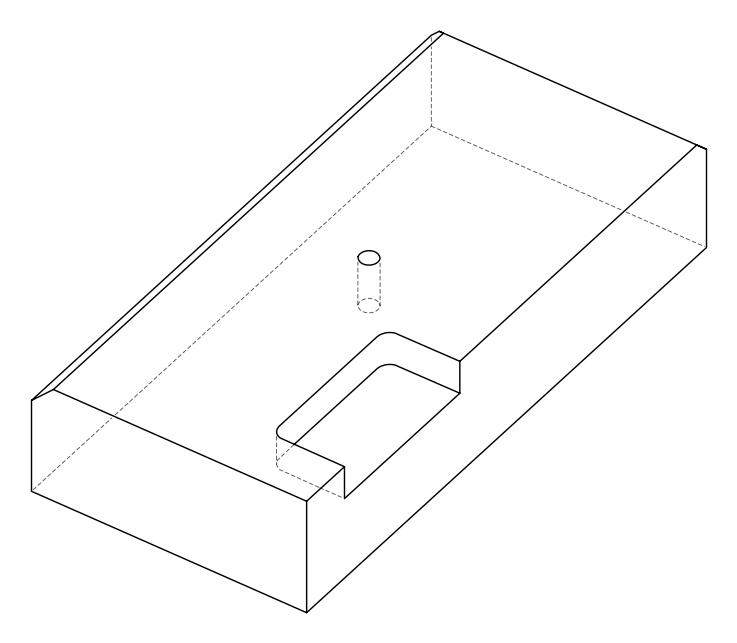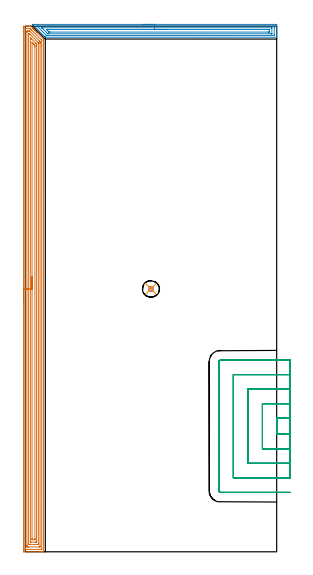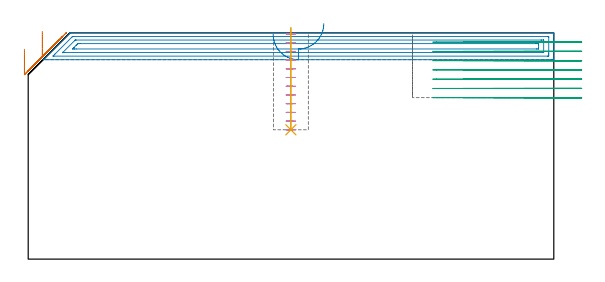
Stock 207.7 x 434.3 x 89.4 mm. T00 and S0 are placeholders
(PLAN: 5 operations, 3 tool changes, 45.1 min)
(1 AREA_MILL | FG_CHAMFER_SURFACE | UGT0205_001 | 21.01 min | 59117 mm3)
(2 AREA_MILL_1 | FG_CHAMFER_SURFACE_1 | UGT0205_001 | 6.54 min | 10940 mm3)
(3 MILL_SLOT | SLOT_PARTIAL_RECTANGULAR | UGT0201_008 | Follow Part, ap 4, ae 75% | 16.47 min | 178030 mm3)
(4 MILL_BLIND_HOLE_FROM_SOLID_MATERIAL | STEP1POCKET | NXT0201_013 | Spiral | 0.92 min | 5719 mm3)
(5 BORE_BLIND_HOLE | STEP1POCKET | UGT0332_073 | 0.16 min | 6 mm3)
(TOOL UGT0205_001 | Chamfer Mill 20 x 3 x 45 deg. | D20 FL50 Z2)
(TOOL UGT0201_008 | End Mill 16 mm | D16 FL32 Z4)
(TOOL NXT0201_013 | ENDMILL 10mm | D10 FL30 Z4)
(TOOL UGT0332_073 | 13.8 mm Rough Boring Bar | D13.8)
(OP 1 AREA_MILL)
G17 G21 G94 G90
T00 M6
G54
G17 G0 G90 X-1.5 Y207.15 S1061 M3
G43 Z99.4 H0
Z82.9
G94 G1 Y207.188 Z82.028 F250.
Y207.302 Z81.163
Y207.491 Z80.312
Y207.753 Z79.48
Y208.087 Z78.674
Y208.49 Z77.9
Y208.958 Z77.164
Y209.49 Z76.472
Y210.079 Z75.829
Y210.722 Z75.24
Y211.414 Z74.708
Y212.15 Z74.24
Y212.924 Z73.837
Y213.73 Z73.503
Y214.562 Z73.241
Y215.414 Z73.052
Y216.278 Z72.938
Y217.15 Z72.9
Y433.172
X-1.499 Y433.688 Z72.901
X-1.496 Y434.06 Z72.902
X-1.492 Y434.29 Z72.904
X-1.13 Y434.3 Z73.266
X0.621 Z75.016
X2.047 Z76.444
X3.248 Z77.642
X4.342 Z78.741
X4.393 Y434.298 Z78.791
X4.418 Y434.283 Z78.816
X5.844 Y432.857 Z80.243
X6.458 Y432.243 Z80.855
X6.501 Y432.2 Z80.9
X6.703 Y431.998 Z81.102
X6.75 Y431.952 Z81.147
X6.799 Y431.902 Z81.198
X6.989 Y431.711 Z81.388
X7.042 Y431.66 Z81.439
X7.096 Y431.604 Z81.495
X7.276 Y431.425 Z81.675
X7.334 Y431.368 Z81.73
X7.394 Y431.307 Z81.793
X7.562 Y431.139 Z81.961
X7.626 Y431.076 Z82.022
X7.692 Y431.009 Z82.091
X7.848 Y430.852 Z82.247
X7.917 Y430.784 Z82.314
X7.989 Y430.711 Z82.388
X8.135 Y430.566 Z82.534
X8.209 Y430.493 Z82.606
X8.287 Y430.414 Z82.686
X8.421 Y430.279 Z82.82
X8.501 Y430.201 Z82.897
X8.584 Y430.116 Z82.984
X8.707 Y429.993 Z83.107
X8.793 Y429.909 Z83.189
X8.882 Y429.818 Z83.281
X8.994 Y429.707 Z83.393
X9.085 Y429.617 Z83.481
X9.18 Y429.521 Z83.579
X9.28 Y429.42 Z83.68
X9.377 Y429.325 Z83.773
X9.477 Y429.223 Z83.877
X9.566 Y429.134 Z83.966
X9.669 Y429.033 Z84.065
X14.835 Y423.865 Z89.234
X14.996 Y423.706 Z89.389
X15. Y422.972 Z89.4
Y0.166
X14.998 Y0.01 Z89.388
X14.865 Y0.003 Z89.258
X14.725 Y0. Z89.125
X14.405 Z88.805
X13.755 Z88.149
X12.554 Z86.951
X12.004 Z86.398
X2.947 Z77.345
X-1.13 Z73.267
X-1.409 Y0.004 Z72.988
X-1.492 Y0.01 Z72.905
X-1.499 Y0.095 Z72.899
X-1.5 Y0.612 Z72.9
Y217.15
X-0.086 Z74.314
X-0.085 Y431.729 Z74.315
X-0.084 Y431.902 Z74.316
X-0.079 Y432.26 Z74.321
X-0.069 Y432.29 Z74.331
X-0.004 Y432.294 Z74.396
X0.1 Y432.298 Z74.5
X0.231 Y432.3 Z74.631
X3.248 Y432.299 Z77.648
X3.736 Y432.296 Z78.136
X3.926 Y432.29 Z78.326
X4.123 Y432.116 Z78.523
X4.345 Y431.902 Z78.745
X4.999 Y431.252 Z79.399
X5.242 Y431.009 Z79.642
X13.277 Y422.972 Z87.677
X13.413 Y422.833 Z87.813
X13.52 Y422.718 Z87.92
X13.579 Y422.652 Z87.979
X13.58 Y422.612 Z87.98
X13.585 Y422.253 Z87.985
X13.586 Y418.093 Z87.986
X13.585 Y2.572 Z87.985
X13.583 Y2.398 Z87.983
X13.579 Y2.04 Z87.979
X13.569 Y2.01 Z87.969
X13.504 Y2.006 Z87.904
X13.4 Y2.002 Z87.8
X13.269 Y2. Z87.669
X0.135 Y2.001 Z74.535
X-0.027 Y2.005 Z74.373
X-0.056 Y2.008 Z74.344
X-0.079 Y2.014 Z74.321
X-0.08 Y2.05 Z74.32
X-0.084 Y2.224 Z74.316
X-0.085 Y2.398 Z74.315
X-0.086 Y3.119 Z74.314
Y217.15
X1.328 Z75.728
X1.329 Y429.394 Z75.729
X1.334 Y430.116 Z75.734
X1.335 Y430.28 Z75.735
X1.496 Y430.29 Z75.896
X2.193 Y430.299 Z76.593
X2.372 Y430.3 Z76.772
X3.067 Z77.467
X3.248 Y430.298 Z77.648
X3.428 Y430.293 Z77.828
X3.478 Y430.29 Z77.878
X3.516 Y430.273 Z77.916
X3.572 Y430.222 Z77.972
X3.684 Y430.116 Z78.084
X11.72 Y422.08 Z86.12
X12.004 Y421.791 Z86.404
X12.147 Y421.642 Z86.547
X12.164 Y421.357 Z86.564
X12.168 Y421.187 Z86.568
X12.17 Y421.017 Z86.57
X12.171 Y420.294 Z86.571
Y420.123
Y4.906
X12.166 Y4.184 Z86.566
X12.164 Y4.02 Z86.564
X12.004 Y4.01 Z86.404
X11.307 Y4.001 Z85.707
X2.372 Y4. Z76.772
X1.674 Y4.003 Z76.074
X1.496 Y4.01 Z75.896
X1.335 Y4.022 Z75.735
X1.332 Y4.184 Z75.732
X1.33 Y4.354 Z75.73
X1.329 Y5.077 Z75.729
X1.328 Y5.248 Z75.728
Y217.15
X2.743 Z77.143
Y427.951
X2.745 Y428.124 Z77.145
X2.75 Y428.26 Z77.15
X2.752 Y428.291 Z77.152
X2.772 Y428.293 Z77.172
X2.825 Y428.294 Z77.225
X3.034 Y428.29 Z77.434
X3.248 Y428.092 Z77.648
X3.913 Y427.437 Z78.313
X10.252 Y421.098 Z84.652
X10.648 Y420.694 Z85.048
X10.745 Y420.594 Z85.145
X10.75 Y420.465 Z85.15
X10.753 Y420.294 Z85.153
X10.757 Y419.779 Z85.157
X10.756 Y6.349 Z85.156
X10.754 Y6.176 Z85.154
X10.75 Y6.04 Z85.15
X10.748 Y6.009 Z85.148
X10.728 Y6.007 Z85.128
X10.675 Y6.004 Z85.075
X10.252 Y6. Z84.652
X10.223 Z84.623
X3.218 Z77.618
X2.829 Y6.01 Z77.229
X2.749 Y6.02 Z77.149
X2.746 Y6.077 Z77.146
X2.745 Y6.136 Z77.145
X2.743 Y6.485 Z77.143
Y6.863
Y217.15
X4.157 Z78.557
Y423.865
X4.164 Y424.717 Z78.564
X4.999 Y423.903 Z79.399
X5.036 Y423.865 Z79.436
X8.608 Y420.294 Z83.008
X8.719 Y420.18 Z83.119
X8.953 Y419.938 Z83.353
X9.336 Y419.537 Z83.736
X9.341 Y419.437 Z83.741
X9.342 Y419.401 Z83.742
X9.343 Y418.542 Z83.743
Y8.649
X9.339 Y8.22 Z83.739
X9.336 Y8.015 Z83.736
X9.131 Y8.006 Z83.531
X8.501 Y8.001 Z82.901
X8.262 Y8. Z82.662
X4.758 Y8.002 Z79.158
X4.272 Y8.01 Z78.672
X4.164 Y8.021 Z78.564
X4.157 Y8.649 Z78.557
Y217.15
X5.571 Z79.971
Y420.706
X5.573 Y420.789 Z79.973
X5.575 Y420.843 Z79.975
X5.577 Y420.86 Z79.977
X5.597 Y420.843 Z79.997
X5.874 Y420.574 Z80.274
X6.158 Y420.294 Z80.558
X6.75 Y419.702 Z81.15
X7.05 Y419.401 Z81.45
X7.626 Y418.815 Z82.026
X7.922 Y418.508 Z82.322
X7.925 Y418.202 Z82.325
X7.928 Y417.615 Z82.328
X7.929 Y417.306 Z82.329
Y11.018
X7.927 Y10.435 Z82.327
X7.925 Y10.129 Z82.325
X7.922 Y10.026 Z82.322
X7.914 Y10.009 Z82.314
X7.891 Y10.006 Z82.291
X7.839 Y10.003 Z82.239
X7.626 Y10.001 Z82.026
X5.874 Z80.274
X5.732 Y10.002 Z80.132
X5.619 Y10.006 Z80.019
X5.585 Y10.01 Z79.985
X5.578 Y10.017 Z79.978
X5.576 Y10.038 Z79.976
X5.573 Y10.125 Z79.973
X5.571 Y10.435 Z79.971
Y10.744
Y217.15
Y218.022 Z80.009
Y218.886 Z80.123
Y219.738 Z80.312
Y220.57 Z80.574
Y221.376 Z80.908
Y222.15 Z81.311
Y222.886 Z81.78
Y223.578 Z82.311
Y224.221 Z82.9
Y224.81 Z83.543
Y225.342 Z84.235
Y225.81 Z84.971
Y226.213 Z85.745
Y226.547 Z86.551
Y226.809 Z87.383
Y226.998 Z88.235
Y227.112 Z89.1
Y227.15 Z89.971
G0 Z99.4
M5
M2
(OP 2 AREA_MILL_1)
G17 G21 G94 G90
T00 M6
G54
G17 G0 G90 X96.8 Y435.8 S1061 M3
G43 Z99.4 H0
Z88.8
G94 G1 X96.838 Z87.928 F250.
X96.952 Z87.064
X97.141 Z86.212
X97.403 Z85.38
X97.737 Z84.574
X98.14 Z83.8
X98.609 Z83.064
X99.14 Z82.372
X99.729 Z81.729
X100.372 Z81.14
X101.064 Z80.609
X101.8 Z80.14
X102.574 Z79.737
X103.38 Z79.403
X104.212 Z79.141
X105.064 Z78.952
X105.928 Z78.838
X106.8 Z78.8
X206.649
X207.106 Y435.799 Z78.801
X207.558 Y435.795 Z78.803
X207.691 Y435.791 Z78.806
X207.7 Y435.348 Z79.249
Y429.178 Z85.417
Y428.589 Z86.009
Y428.296 Z86.3
Y426.533 Z88.061
Y425.949 Z88.65
Y425.652 Z88.947
X207.699 Y425.499 Z89.1
X207.69 Y425.206 Z89.393
X207.552 Y425.2 Z89.4
X16.747
X16.504 Y425.204 Z89.39
X16.495 Y425.206 Z89.388
X16.47 Y425.227 Z89.367
X16.302 Y425.398 Z89.201
X6.048 Y435.652 Z78.946
X5.919 Y435.789 Z78.81
X5.913 Y435.798 Z78.8
X6.042 Y435.8
X106.8
Y434.386 Z80.214
X205.323 Y434.385 Z80.215
X205.406 Y434.384 Z80.216
X205.682 Y434.379 Z80.221
X205.69 Y434.29 Z80.31
X205.697 Y434.097 Z80.503
X205.699 Y433.585 Z81.015
X205.7 Y433.213 Z81.387
X205.699 Y427.044 Z87.556
X205.692 Y426.67 Z87.93
X205.69 Y426.625 Z87.975
X205.675 Y426.621 Z87.979
X205.626 Y426.618 Z87.982
X205.526 Y426.616 Z87.984
X205.323 Y426.614 Z87.986
X205.241
X18.002 Y426.615 Z87.985
X17.599 Y426.62 Z87.98
X17.552 Y426.621 Z87.979
X17.481 Y426.681 Z87.919
X17.352 Y426.803 Z87.797
X17.193 Y426.958 Z87.642
X10.565 Y433.585 Z81.015
X10.06 Y434.093 Z80.507
X9.869 Y434.293 Z80.307
X9.79 Y434.379 Z80.221
X10.06 Y434.384 Z80.216
X10.143 Y434.385 Z80.215
X106.8 Y434.386 Z80.214
Y432.972 Z81.628
X203.27 Y432.971 Z81.629
X203.54 Y432.968 Z81.632
X203.629 Y432.965 Z81.635
X203.69 Y432.961 Z81.639
X203.694 Y432.862 Z81.738
X203.698 Y432.704 Z81.896
X203.7 Y432.546 Z82.054
X203.699 Y428.139 Z86.461
X203.696 Y428.085 Z86.515
X203.69 Y428.045 Z86.555
X203.685 Y428.035 Z86.565
X203.674 Y428.033 Z86.567
X203.54 Y428.031 Z86.569
X202.919 Y428.029 Z86.571
X202.648
X18.976
X18.705 Y428.031 Z86.569
X18.629 Y428.033 Z86.567
X18.585 Y428.035 Z86.565
X18.561 Y428.05 Z86.55
X18.474 Y428.132 Z86.468
X18.304 Y428.296 Z86.304
X13.691 Y432.909 Z81.691
X13.657 Y432.945 Z81.655
X13.642 Y432.964 Z81.636
Y432.965 Z81.635
X13.652 Y432.967 Z81.633
X13.796 Y432.97 Z81.63
X14.518 Y432.972 Z81.628
X106.8
Y431.557 Z83.043
X200.865
X201.135 Y431.555 Z83.045
X201.591 Y431.55 Z83.05
X201.69 Y431.542 Z83.058
X201.7 Y430.941 Z83.659
Y430.115 Z84.485
X201.699 Y430.059 Z84.541
X201.692 Y429.647 Z84.953
X201.687 Y429.45 Z85.15
X201.484 Y429.447 Z85.153
X200.865 Y429.444 Z85.156
X200.597 Y429.443 Z85.157
X20.491
X19.868 Y429.445 Z85.155
X19.661 Y429.448 Z85.152
X19.627 Y429.45 Z85.15
X19.598 Y429.463 Z85.137
X19.541 Y429.515 Z85.085
X19.429 Y429.624 Z84.976
X18.989 Y430.059 Z84.541
X18.976 Y430.072 Z84.528
X18.108 Y430.941 Z83.659
X18.085 Y430.964 Z83.636
X17.686 Y431.375 Z83.225
X17.522 Y431.551 Z83.049
X17.614 Y431.552 Z83.048
X18.085 Y431.556 Z83.044
X18.353 Y431.557 Z83.043
X18.976
X106.8
X107.672 Z83.081
X108.537 Z83.195
X109.388 Z83.383
X110.22 Z83.646
X111.026 Z83.98
X111.8 Z84.382
X112.536 Z84.851
X113.228 Z85.382
X113.871 Z85.972
X114.46 Z86.615
X114.992 Z87.307
X115.46 Z88.043
X115.863 Z88.817
X116.197 Z89.623
X116.459 Z90.455
X116.648 Z91.306
X116.762 Z92.171
X116.8 Z93.043
G0 Z99.4
M5
M2
(OP 3 MILL_SLOT)
G17 G21 G94 G90
T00 M6
G54
G17 G0 G90 X218.7 Y110.4 S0 M3
G43 Z99.4 H0
Z85.743
G94 G1 X215.7 F250.
X207.9 F500.
Y97.1
X215.7
X218.7 F250.
Y122.4
X215.7
X195.9 F500.
Y85.1
X215.7
X218.7 F250.
Y134.4
X215.7
X183.9 F500.
Y73.1
X215.7
X218.7 F250.
Y146.4
X215.7
X171.9 F500.
Y61.1
X215.7
X218.7 F250.
Y158.4
X215.7
X161.4 F500.
G3 X159.9 Y156.9 R1.5
G1 Y50.6
G3 X161.4 Y49.1 R1.5
G1 X215.7
X218.7 F250.
G0 Y110.4 Z82.086
G1 X215.7
X207.9 F500.
Y97.1
X215.7
X218.7 F250.
Y122.4
X215.7
X195.9 F500.
Y85.1
X215.7
X218.7 F250.
Y134.4
X215.7
X183.9 F500.
Y73.1
X215.7
X218.7 F250.
Y146.4
X215.7
X171.9 F500.
Y61.1
X215.7
X218.7 F250.
Y158.4
X215.7
X161.4 F500.
G3 X159.9 Y156.9 R1.5
G1 Y50.6
G3 X161.4 Y49.1 R1.5
G1 X215.7
X218.7 F250.
G0 Y110.4 Z78.429
G1 X215.7
X207.9 F500.
Y97.1
X215.7
X218.7 F250.
Y122.4
X215.7
X195.9 F500.
Y85.1
X215.7
X218.7 F250.
Y134.4
X215.7
X183.9 F500.
Y73.1
X215.7
X218.7 F250.
Y146.4
X215.7
X171.9 F500.
Y61.1
X215.7
X218.7 F250.
Y158.4
X215.7
X161.4 F500.
G3 X159.9 Y156.9 R1.5
G1 Y50.6
G3 X161.4 Y49.1 R1.5
G1 X215.7
X218.7 F250.
G0 Y110.4 Z74.771
G1 X215.7
X207.9 F500.
Y97.1
X215.7
X218.7 F250.
Y122.4
X215.7
X195.9 F500.
Y85.1
X215.7
X218.7 F250.
Y134.4
X215.7
X183.9 F500.
Y73.1
X215.7
X218.7 F250.
Y146.4
X215.7
X171.9 F500.
Y61.1
X215.7
X218.7 F250.
Y158.4
X215.7
X161.4 F500.
G3 X159.9 Y156.9 R1.5
G1 Y50.6
G3 X161.4 Y49.1 R1.5
G1 X215.7
X218.7 F250.
G0 Y110.4 Z71.114
G1 X215.7
X207.9 F500.
Y97.1
X215.7
X218.7 F250.
Y122.4
X215.7
X195.9 F500.
Y85.1
X215.7
X218.7 F250.
Y134.4
X215.7
X183.9 F500.
Y73.1
X215.7
X218.7 F250.
Y146.4
X215.7
X171.9 F500.
Y61.1
X215.7
X218.7 F250.
Y158.4
X215.7
X161.4 F500.
G3 X159.9 Y156.9 R1.5
G1 Y50.6
G3 X161.4 Y49.1 R1.5
G1 X215.7
X218.7 F250.
G0 Y110.4 Z67.457
G1 X215.7
X207.9 F500.
Y97.1
X215.7
X218.7 F250.
Y122.4
X215.7
X195.9 F500.
Y85.1
X215.7
X218.7 F250.
Y134.4
X215.7
X183.9 F500.
Y73.1
X215.7
X218.7 F250.
Y146.4
X215.7
X171.9 F500.
Y61.1
X215.7
X218.7 F250.
Y158.4
X215.7
X161.4 F500.
G3 X159.9 Y156.9 R1.5
G1 Y50.6
G3 X161.4 Y49.1 R1.5
G1 X215.7
X218.7 F250.
G0 Y110.4 Z63.8
G1 X215.7
X207.9 F500.
Y97.1
X215.7
X218.7 F250.
Y122.4
X215.7
X195.9 F500.
Y85.1
X215.7
X218.7 F250.
Y134.4
X215.7
X183.9 F500.
Y73.1
X215.7
X218.7 F250.
Y146.4
X215.7
X171.9 F500.
Y61.1
X215.7
X218.7 F250.
Y158.4
X215.7
X161.4 F500.
G3 X159.9 Y156.9 R1.5
G1 Y50.6
G3 X161.4 Y49.1 R1.5
G1 X215.7
X218.7 F250.
G0 Z99.4
M5
M2
(OP 4 MILL_BLIND_HOLE_FROM_SOLID_MATERIAL)
G17 G21 G94 G90
T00 M6
G54
G17 G0 G90 X103.8 Y217.2 S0 M3
G43 Z99.4 H0
Z88.958
G94 G3 X104.339 Y218.561 R0.787 F250.
X102.415 Y218.501 R1.361
X102.499 Y215.815 R1.9
X102.415 Y218.501 R-1.9
X102.457 Y217.158 R0.95
X103.8 Y217.2 R0.95
G0 Z85.517
G3 X104.339 Y218.561 R0.787
X102.415 Y218.501 R1.361
X102.499 Y215.815 R1.9
X102.415 Y218.501 R-1.9
X102.457 Y217.158 R0.95
X103.8 Y217.2 R0.95
G0 Z82.075
G3 X104.339 Y218.561 R0.787
X102.415 Y218.501 R1.361
X102.499 Y215.815 R1.9
X102.415 Y218.501 R-1.9
X102.457 Y217.158 R0.95
X103.8 Y217.2 R0.95
G0 Z78.633
G3 X104.339 Y218.561 R0.787
X102.415 Y218.501 R1.361
X102.499 Y215.815 R1.9
X102.415 Y218.501 R-1.9
X102.457 Y217.158 R0.95
X103.8 Y217.2 R0.95
G0 Z75.192
G3 X104.339 Y218.561 R0.787
X102.415 Y218.501 R1.361
X102.499 Y215.815 R1.9
X102.415 Y218.501 R-1.9
X102.457 Y217.158 R0.95
X103.8 Y217.2 R0.95
G0 Z71.75
G3 X104.339 Y218.561 R0.787
X102.415 Y218.501 R1.361
X102.499 Y215.815 R1.9
X102.415 Y218.501 R-1.9
X102.457 Y217.158 R0.95
X103.8 Y217.2 R0.95
G0 Z68.308
G3 X104.339 Y218.561 R0.787
X102.415 Y218.501 R1.361
X102.499 Y215.815 R1.9
X102.415 Y218.501 R-1.9
X102.457 Y217.158 R0.95
X103.8 Y217.2 R0.95
G0 Z64.867
G3 X104.339 Y218.561 R0.787
X102.415 Y218.501 R1.361
X102.499 Y215.815 R1.9
X102.415 Y218.501 R-1.9
X102.457 Y217.158 R0.95
X103.8 Y217.2 R0.95
G0 Z61.425
G3 X104.339 Y218.561 R0.787
X102.415 Y218.501 R1.361
X102.499 Y215.815 R1.9
X102.415 Y218.501 R-1.9
X102.457 Y217.158 R0.95
X103.8 Y217.2 R0.95
G0 Z57.983
G3 X104.339 Y218.561 R0.787
X102.415 Y218.501 R1.361
X102.499 Y215.815 R1.9
X102.415 Y218.501 R-1.9
X102.457 Y217.158 R0.95
X103.8 Y217.2 R0.95
G0 Z54.542
G3 X104.339 Y218.561 R0.787
X102.415 Y218.501 R1.361
X102.499 Y215.815 R1.9
X102.415 Y218.501 R-1.9
X102.457 Y217.158 R0.95
X103.8 Y217.2 R0.95
G0 Z51.1
G3 X104.339 Y218.561 R0.787
X102.415 Y218.501 R1.361
X102.499 Y215.815 R1.9
X102.415 Y218.501 R-1.9
X102.457 Y217.158 R0.95
X103.8 Y217.2 R0.95
G0 Z99.4
M5
M2
(OP 5 BORE_BLIND_HOLE)
G17 G21 G94 G90
T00 M6
G54
G17 G0 G90 X103.8 Y217.2 S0 M3
G43 Z99.4 H0
G94 G85 G98 Z51.1 F250. R91.4
G80
M5
M2
